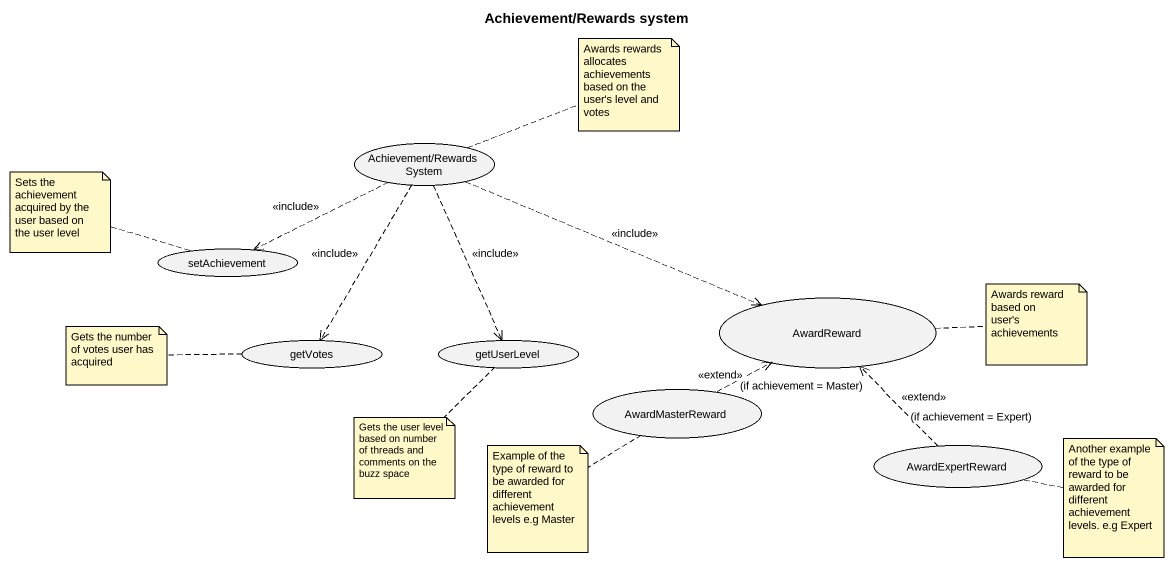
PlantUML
@startuml
title Achievement/Rewards system
usecase "Achievement/Rewards System" as Achievement_Rewards_System
usecase setAchievement
usecase AwardReward
usecase getVotes
usecase getUserLevel
usecase AwardMasterReward
usecase AwardExpertReward
Achievement_Rewards_System .left.> setAchievement : <<include>>
Achievement_Rewards_System .right.> AwardReward : <<include>>
Achievement_Rewards_System ..> getVotes : <<include>>
Achievement_Rewards_System ..> getUserLevel : <<include>>
AwardMasterReward .right.> AwardReward : <<extend>>\n(if achievement = Master)
AwardExpertReward .up.> AwardReward : <<extend>>\n(if achievement = Expert)
note right of Achievement_Rewards_System : Awards rewards allocates achievements based on the user's level and votes
note left of setAchievement : Sets the achievement acquired by the user based on the user level
note right of AwardReward
  Awards reward based on
  user's achievements
end note
note left of getVotes : Gets the number of votes user has acquired
note bottom of getUserLevel : Gets the user level based on number of threads and comments on the buzz space
note bottom of AwardMasterReward : Example of the type of reward to be awarded for different achievement levels e.g Master
note right of AwardExpertReward : Another example of the type of reward to be awarded for different achievement levels. e.g Expert
@enduml
